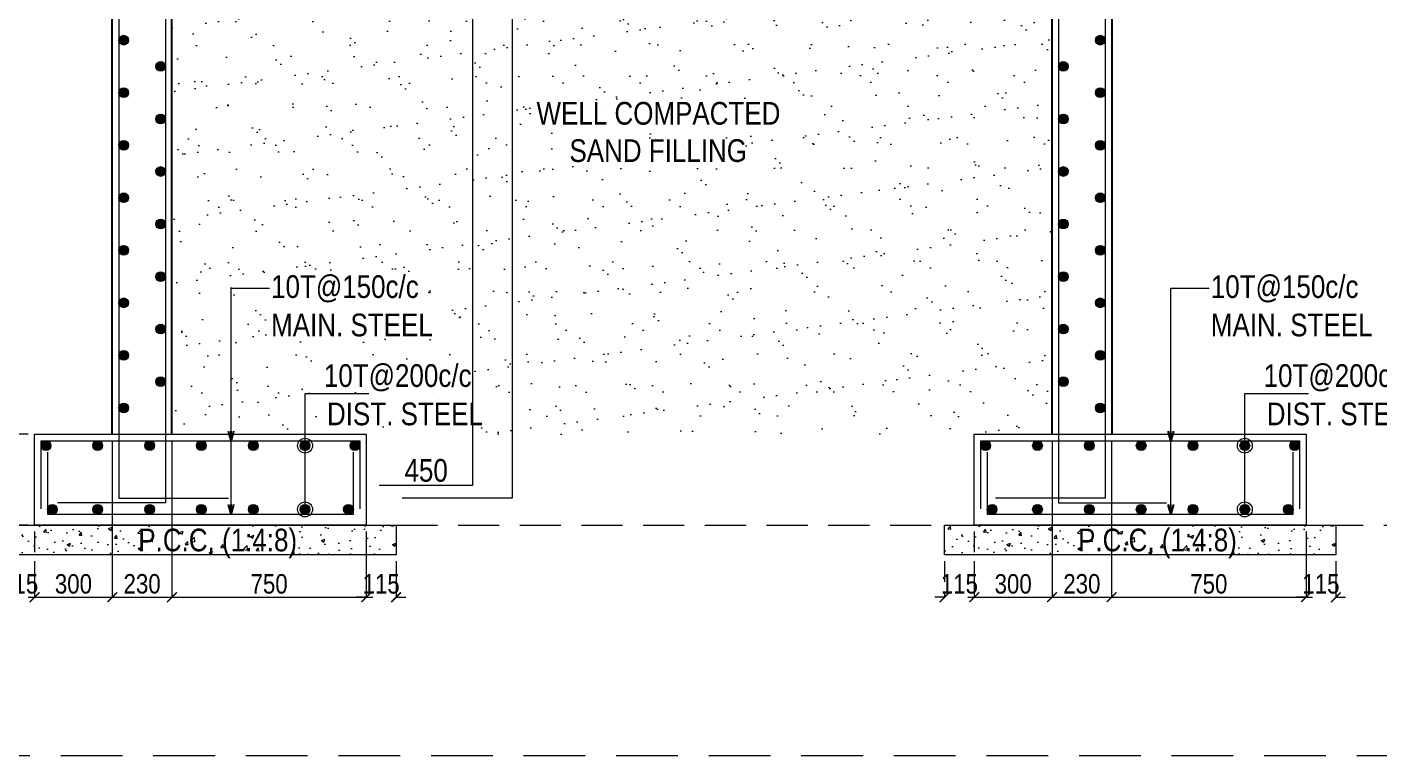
# Model space of a CAD drawing. Header units: millimetres. Extents: x 1112055 to 3390982, y -148532 to 766891.
# Drawn here: x 1756018 to 1776884, y 267857 to 279104 of the extents above; entities that cross this region are included whole.
import ezdxf

# ---------------------------------------------------------------- set-up
doc = ezdxf.new("R2010")
doc.units = ezdxf.units.MM
doc.header["$PDMODE"] = 35
doc.header["$PDSIZE"] = -25
doc.linetypes.add('Hidden', pattern=[9.525, 6.35, -3.175])
for name, color, linetype, lineweight in [('A_Levels', 150, 'Hidden', 13), ('B FINAL COLUMN', 1, 'Continuous', 30), ('B FOOTING', 49, 'Continuous', 20), ('B HATCH', 250, 'Continuous', 0), ('B P.C.C', 251, 'Continuous', 0), ('B STEEL', 34, 'Continuous', 15), ('B STEEL TEXT', 7, 'Continuous', 15), ('B-ST DIM', 250, 'Continuous', 18)]:
    doc.layers.add(name, color=color, linetype=linetype, lineweight=lineweight)
doc.styles.add('ARIAL', font='arial.ttf')
doc.styles.add('Q1', font='g13f12d.shx', dxfattribs={"width": 0.8})
doc.styles.add('SWINC', font='swissc.ttf')
doc.dimstyles.new('BH-STD', dxfattribs={"dimscale": 0, "dimtxt": 230, "dimasz": 125, "dimexe": 0, "dimexo": 100, "dimgap": 50, "dimtad": 1, "dimdec": 0, "dimzin": 1, "dimdsep": 46, "dimtxsty": 'Q1', "dimblk": 'ARCHTICK', "dimcen": 1, "dimdle": 100, "dimclrd": 250, "dimclre": 250, "dimclrt": 256, "dimadec": 0, "dimazin": 0, "dimtfac": 1, "dimtdec": 0, "dimtix": 1, "dimtofl": 0, "dimtmove": 0, "dimatfit": 2, "dimfxl": 1, "dimtolj": 1, "dimtzin": 0, "dimlwd": 9, "dimlwe": 9, "dimarcsym": 0})
doc.dimstyles.new('DIM 1', dxfattribs={"dimscale": 0, "dimtxt": 230, "dimasz": 150, "dimexe": 0.18, "dimexo": 0.0625, "dimgap": 0.5, "dimtad": 1, "dimdec": 0, "dimzin": 0, "dimdsep": 46, "dimtxsty": 'ARIAL', "dimblk": 'OBLIQUE', "dimcen": 6, "dimse1": 1, "dimse2": 1, "dimclrd": 256, "dimclrt": 256, "dimadec": 0, "dimazin": 2, "dimtfac": 0.75, "dimtdec": 0, "dimtix": 1, "dimtofl": 0, "dimtmove": 1, "dimatfit": 3, "dimldrblk": 'OPEN30', "dimfxl": 0.18, "dimfrac": 1, "dimtolj": 1, "dimtzin": 0, "dimlwd": -1, "dimarcsym": 0})

# ---------------------------------------------------------------- blocks, each defined once
blk = doc.blocks.new('_ArchTick')
at = {"color": 0, "linetype": 'ByBlock', "const_width": 0.15}
blk.add_lwpolyline([(-0.5, -0.5), (0.5, 0.5)], dxfattribs=at)
blk = doc.blocks.new('*D40')
at = {"layer": 'B-ST DIM', "color": 7, "lineweight": 9, "ltscale": 50, "transparency": 16777216}
for p, q in [((1755400, 271320), (1755400, 272920)), ((1756034, 272820), (1755400, 272820))]:
    blk.add_line(p, q, dxfattribs=at)
at = {"layer": 'B-ST DIM', "color": 7, "linetype": 'Hidden', "lineweight": 9, "ltscale": 50, "transparency": 16777216}
blk.add_line((1756034, 271420), (1755400, 271420), dxfattribs=at)
at = {"layer": 'Defpoints', "color": 0, "ltscale": 50, "transparency": 16777216}
for p in [(1755400, 272820), (1756134, 272820), (1756134, 271420)]:
    blk.add_point(p, dxfattribs=at)
at = {"layer": 'B-ST DIM', "color": 7, "lineweight": 9, "ltscale": 50, "transparency": 16777216, "xscale": 150, "yscale": 150, "zscale": 150}
for p, rotation in [((1755400, 272820), 90), ((1755400, 271420), 270)]:
    blk.add_blockref('_ArchTick', p, dxfattribs=dict(at, rotation=rotation))
at = {"layer": 'B-ST DIM', "color": 7, "ltscale": 50, "transparency": 16777216, "insert": (1755197, 272120), "char_height": 300, "attachment_point": 5, "rotation": 90, "style": 'SWINC'}
blk.add_mtext('\\A1;350', dxfattribs=at)
blk = doc.blocks.new('*D34')
at = {"layer": 'B-ST DIM', "color": 7, "lineweight": 9, "ltscale": 50, "transparency": 16777216}
for p, q in [((1755400, 272720), (1755400, 279820)), ((1757234, 279720), (1755400, 279720))]:
    blk.add_line(p, q, dxfattribs=at)
at = {"layer": 'B-ST DIM', "color": 7, "linetype": 'Hidden', "lineweight": 9, "ltscale": 50, "transparency": 16777216}
blk.add_line((1756034, 272820), (1755400, 272820), dxfattribs=at)
at = {"layer": 'Defpoints', "color": 0, "ltscale": 50, "transparency": 16777216}
for p in [(1755400, 279720), (1757334, 279720), (1756134, 272820)]:
    blk.add_point(p, dxfattribs=at)
at = {"layer": 'B-ST DIM', "color": 7, "lineweight": 9, "ltscale": 50, "transparency": 16777216, "xscale": 150, "yscale": 150, "zscale": 150}
for p, rotation in [((1755400, 279720), 90), ((1755400, 272820), 270)]:
    blk.add_blockref('_ArchTick', p, dxfattribs=dict(at, rotation=rotation))
at = {"layer": 'B-ST DIM', "color": 7, "ltscale": 50, "transparency": 16777216, "insert": (1755196, 276270), "char_height": 300, "attachment_point": 5, "rotation": 90, "style": 'SWINC'}
blk.add_mtext('\\A1;1725', dxfattribs=at)
blk = doc.blocks.new('*D43')
at = {"layer": 'B-ST DIM', "color": 7, "lineweight": 9, "ltscale": 50, "transparency": 16777216}
for p, q in [((1757334, 272720), (1757334, 270306)), ((1756034, 270306), (1757434, 270306))]:
    blk.add_line(p, q, dxfattribs=at)
at = {"layer": 'B-ST DIM', "color": 7, "linetype": 'Hidden', "lineweight": 9, "ltscale": 50, "transparency": 16777216}
blk.add_line((1756134, 271320), (1756134, 270306), dxfattribs=at)
at = {"layer": 'Defpoints', "color": 0, "ltscale": 50, "transparency": 16777216}
for p in [(1757334, 272820), (1756134, 271420), (1757334, 270306)]:
    blk.add_point(p, dxfattribs=at)
at = {"layer": 'B-ST DIM', "color": 7, "lineweight": 9, "ltscale": 50, "transparency": 16777216, "xscale": 150, "yscale": 150, "zscale": 150, "rotation": 180}
blk.add_blockref('_ArchTick', (1756134, 270306), dxfattribs=at)
at = {"layer": 'B-ST DIM', "color": 7, "lineweight": 9, "ltscale": 50, "transparency": 16777216, "xscale": 150, "yscale": 150, "zscale": 150}
blk.add_blockref('_ArchTick', (1757334, 270306), dxfattribs=at)
at = {"layer": 'B-ST DIM', "color": 7, "ltscale": 50, "transparency": 16777216, "insert": (1756734, 270510), "char_height": 300, "attachment_point": 5, "style": 'SWINC'}
blk.add_mtext('\\A1;300', dxfattribs=at)
blk = doc.blocks.new('*D44')
at = {"layer": 'B-ST DIM', "color": 7, "linetype": 'Hidden', "lineweight": 9, "ltscale": 50, "transparency": 16777216}
blk.add_line((1757334, 272720), (1757334, 270306), dxfattribs=at)
at = {"layer": 'B-ST DIM', "color": 7, "lineweight": 9, "ltscale": 50, "transparency": 16777216}
for p, q in [((1758254, 272720), (1758254, 270306)), ((1757234, 270306), (1758354, 270306))]:
    blk.add_line(p, q, dxfattribs=at)
at = {"layer": 'Defpoints', "color": 0, "ltscale": 50, "transparency": 16777216}
for p in [(1757334, 272820), (1758254, 272820), (1758254, 270306)]:
    blk.add_point(p, dxfattribs=at)
at = {"layer": 'B-ST DIM', "color": 7, "lineweight": 9, "ltscale": 50, "transparency": 16777216, "xscale": 150, "yscale": 150, "zscale": 150, "rotation": 180}
blk.add_blockref('_ArchTick', (1757334, 270306), dxfattribs=at)
at = {"layer": 'B-ST DIM', "color": 7, "lineweight": 9, "ltscale": 50, "transparency": 16777216, "xscale": 150, "yscale": 150, "zscale": 150}
blk.add_blockref('_ArchTick', (1758254, 270306), dxfattribs=at)
at = {"layer": 'B-ST DIM', "color": 7, "ltscale": 50, "transparency": 16777216, "insert": (1757794, 270511), "char_height": 300, "attachment_point": 5, "style": 'SWINC'}
blk.add_mtext('\\A1;230', dxfattribs=at)
blk = doc.blocks.new('*D45')
at = {"layer": 'B-ST DIM', "color": 7, "linetype": 'Hidden', "lineweight": 9, "ltscale": 50, "transparency": 16777216}
blk.add_line((1758254, 272720), (1758254, 270306), dxfattribs=at)
at = {"layer": 'B-ST DIM', "color": 7, "lineweight": 9, "ltscale": 50, "transparency": 16777216}
for p, q in [((1761254, 271320), (1761254, 270306)), ((1758154, 270306), (1761354, 270306))]:
    blk.add_line(p, q, dxfattribs=at)
at = {"layer": 'Defpoints', "color": 0, "ltscale": 50, "transparency": 16777216}
for p in [(1758254, 272820), (1761254, 271420), (1761254, 270306)]:
    blk.add_point(p, dxfattribs=at)
at = {"layer": 'B-ST DIM', "color": 7, "lineweight": 9, "ltscale": 50, "transparency": 16777216, "xscale": 150, "yscale": 150, "zscale": 150, "rotation": 180}
blk.add_blockref('_ArchTick', (1758254, 270306), dxfattribs=at)
at = {"layer": 'B-ST DIM', "color": 7, "lineweight": 9, "ltscale": 50, "transparency": 16777216, "xscale": 150, "yscale": 150, "zscale": 150}
blk.add_blockref('_ArchTick', (1761254, 270306), dxfattribs=at)
at = {"layer": 'B-ST DIM', "color": 7, "ltscale": 50, "transparency": 16777216, "insert": (1759754, 270510), "char_height": 300, "attachment_point": 5, "style": 'SWINC'}
blk.add_mtext('\\A1;750', dxfattribs=at)
blk = doc.blocks.new('*D46')
at = {"layer": 'B-ST DIM', "color": 7, "linetype": 'Hidden', "lineweight": 9, "ltscale": 50, "transparency": 16777216}
blk.add_line((1755674, 270860), (1755674, 270306), dxfattribs=at)
at = {"layer": 'B-ST DIM', "color": 7, "lineweight": 9, "ltscale": 50, "transparency": 16777216}
for p, q in [((1756134, 270860), (1756134, 270306)), ((1755674, 270306), (1755524, 270306)), ((1756134, 270306), (1756284, 270306))]:
    blk.add_line(p, q, dxfattribs=at)
at = {"layer": 'Defpoints', "color": 0, "ltscale": 50, "transparency": 16777216}
for p in [(1755674, 270960), (1756134, 270960), (1756134, 270306)]:
    blk.add_point(p, dxfattribs=at)
at = {"layer": 'B-ST DIM', "color": 7, "lineweight": 9, "ltscale": 50, "transparency": 16777216, "xscale": 150, "yscale": 150, "zscale": 150}
blk.add_blockref('_ArchTick', (1755674, 270306), dxfattribs=at)
at = {"layer": 'B-ST DIM', "color": 7, "lineweight": 9, "ltscale": 50, "transparency": 16777216, "xscale": 150, "yscale": 150, "zscale": 150, "rotation": 180}
blk.add_blockref('_ArchTick', (1756134, 270306), dxfattribs=at)
at = {"layer": 'B-ST DIM', "color": 7, "ltscale": 50, "transparency": 16777216, "insert": (1755904, 270510), "char_height": 300, "attachment_point": 5, "style": 'SWINC'}
blk.add_mtext('\\A1;115', dxfattribs=at)
blk = doc.blocks.new('*D47')
at = {"layer": 'B-ST DIM', "color": 7, "linetype": 'Hidden', "lineweight": 9, "ltscale": 50, "transparency": 16777216}
blk.add_line((1761254, 270860), (1761254, 270306), dxfattribs=at)
at = {"layer": 'B-ST DIM', "color": 7, "lineweight": 9, "ltscale": 50, "transparency": 16777216}
for p, q in [((1761714, 270860), (1761714, 270306)), ((1761254, 270306), (1761104, 270306)), ((1761714, 270306), (1761864, 270306))]:
    blk.add_line(p, q, dxfattribs=at)
at = {"layer": 'Defpoints', "color": 0, "ltscale": 50, "transparency": 16777216}
for p in [(1761254, 270960), (1761714, 270960), (1761714, 270306)]:
    blk.add_point(p, dxfattribs=at)
at = {"layer": 'B-ST DIM', "color": 7, "lineweight": 9, "ltscale": 50, "transparency": 16777216, "xscale": 150, "yscale": 150, "zscale": 150}
blk.add_blockref('_ArchTick', (1761254, 270306), dxfattribs=at)
at = {"layer": 'B-ST DIM', "color": 7, "lineweight": 9, "ltscale": 50, "transparency": 16777216, "xscale": 150, "yscale": 150, "zscale": 150, "rotation": 180}
blk.add_blockref('_ArchTick', (1761714, 270306), dxfattribs=at)
at = {"layer": 'B-ST DIM', "color": 7, "ltscale": 50, "transparency": 16777216, "insert": (1761484, 270510), "char_height": 300, "attachment_point": 5, "style": 'SWINC'}
blk.add_mtext('\\A1;115', dxfattribs=at)
blk = doc.blocks.new('*D70')
at = {"layer": 'B-ST DIM', "color": 7, "lineweight": 9, "ltscale": 50, "transparency": 16777216}
for p, q in [((1771838, 272720), (1771838, 270306)), ((1770538, 270306), (1771938, 270306))]:
    blk.add_line(p, q, dxfattribs=at)
at = {"layer": 'B-ST DIM', "color": 7, "linetype": 'Hidden', "lineweight": 9, "ltscale": 50, "transparency": 16777216}
blk.add_line((1770638, 271320), (1770638, 270306), dxfattribs=at)
at = {"layer": 'Defpoints', "color": 0, "ltscale": 50, "transparency": 16777216}
for p in [(1771838, 272820), (1770638, 271420), (1771838, 270306)]:
    blk.add_point(p, dxfattribs=at)
at = {"layer": 'B-ST DIM', "color": 7, "lineweight": 9, "ltscale": 50, "transparency": 16777216, "xscale": 150, "yscale": 150, "zscale": 150, "rotation": 180}
blk.add_blockref('_ArchTick', (1770638, 270306), dxfattribs=at)
at = {"layer": 'B-ST DIM', "color": 7, "lineweight": 9, "ltscale": 50, "transparency": 16777216, "xscale": 150, "yscale": 150, "zscale": 150}
blk.add_blockref('_ArchTick', (1771838, 270306), dxfattribs=at)
at = {"layer": 'B-ST DIM', "color": 7, "ltscale": 50, "transparency": 16777216, "insert": (1771238, 270510), "char_height": 300, "attachment_point": 5, "style": 'SWINC'}
blk.add_mtext('\\A1;300', dxfattribs=at)
blk = doc.blocks.new('*D71')
at = {"layer": 'B-ST DIM', "color": 7, "linetype": 'Hidden', "lineweight": 9, "ltscale": 50, "transparency": 16777216}
blk.add_line((1771838, 272720), (1771838, 270306), dxfattribs=at)
at = {"layer": 'B-ST DIM', "color": 7, "lineweight": 9, "ltscale": 50, "transparency": 16777216}
for p, q in [((1772758, 272720), (1772758, 270306)), ((1771738, 270306), (1772858, 270306))]:
    blk.add_line(p, q, dxfattribs=at)
at = {"layer": 'Defpoints', "color": 0, "ltscale": 50, "transparency": 16777216}
for p in [(1771838, 272820), (1772758, 272820), (1772758, 270306)]:
    blk.add_point(p, dxfattribs=at)
at = {"layer": 'B-ST DIM', "color": 7, "lineweight": 9, "ltscale": 50, "transparency": 16777216, "xscale": 150, "yscale": 150, "zscale": 150, "rotation": 180}
blk.add_blockref('_ArchTick', (1771838, 270306), dxfattribs=at)
at = {"layer": 'B-ST DIM', "color": 7, "lineweight": 9, "ltscale": 50, "transparency": 16777216, "xscale": 150, "yscale": 150, "zscale": 150}
blk.add_blockref('_ArchTick', (1772758, 270306), dxfattribs=at)
at = {"layer": 'B-ST DIM', "color": 7, "ltscale": 50, "transparency": 16777216, "insert": (1772298, 270511), "char_height": 300, "attachment_point": 5, "style": 'SWINC'}
blk.add_mtext('\\A1;230', dxfattribs=at)
blk = doc.blocks.new('*D72')
at = {"layer": 'B-ST DIM', "color": 7, "linetype": 'Hidden', "lineweight": 9, "ltscale": 50, "transparency": 16777216}
blk.add_line((1772758, 272720), (1772758, 270306), dxfattribs=at)
at = {"layer": 'B-ST DIM', "color": 7, "lineweight": 9, "ltscale": 50, "transparency": 16777216}
for p, q in [((1775758, 271320), (1775758, 270306)), ((1772658, 270306), (1775858, 270306))]:
    blk.add_line(p, q, dxfattribs=at)
at = {"layer": 'Defpoints', "color": 0, "ltscale": 50, "transparency": 16777216}
for p in [(1772758, 272820), (1775758, 271420), (1775758, 270306)]:
    blk.add_point(p, dxfattribs=at)
at = {"layer": 'B-ST DIM', "color": 7, "lineweight": 9, "ltscale": 50, "transparency": 16777216, "xscale": 150, "yscale": 150, "zscale": 150, "rotation": 180}
blk.add_blockref('_ArchTick', (1772758, 270306), dxfattribs=at)
at = {"layer": 'B-ST DIM', "color": 7, "lineweight": 9, "ltscale": 50, "transparency": 16777216, "xscale": 150, "yscale": 150, "zscale": 150}
blk.add_blockref('_ArchTick', (1775758, 270306), dxfattribs=at)
at = {"layer": 'B-ST DIM', "color": 7, "ltscale": 50, "transparency": 16777216, "insert": (1774258, 270510), "char_height": 300, "attachment_point": 5, "style": 'SWINC'}
blk.add_mtext('\\A1;750', dxfattribs=at)
blk = doc.blocks.new('*D69')
at = {"layer": 'B-ST DIM', "color": 7, "linetype": 'Hidden', "lineweight": 9, "ltscale": 50, "transparency": 16777216}
blk.add_line((1770178, 270860), (1770178, 270306), dxfattribs=at)
at = {"layer": 'B-ST DIM', "color": 7, "lineweight": 9, "ltscale": 50, "transparency": 16777216}
for p, q in [((1770638, 270860), (1770638, 270306)), ((1770178, 270306), (1770028, 270306)), ((1770638, 270306), (1770788, 270306))]:
    blk.add_line(p, q, dxfattribs=at)
at = {"layer": 'Defpoints', "color": 0, "ltscale": 50, "transparency": 16777216}
for p in [(1770178, 270960), (1770638, 270960), (1770638, 270306)]:
    blk.add_point(p, dxfattribs=at)
at = {"layer": 'B-ST DIM', "color": 7, "lineweight": 9, "ltscale": 50, "transparency": 16777216, "xscale": 150, "yscale": 150, "zscale": 150}
blk.add_blockref('_ArchTick', (1770178, 270306), dxfattribs=at)
at = {"layer": 'B-ST DIM', "color": 7, "lineweight": 9, "ltscale": 50, "transparency": 16777216, "xscale": 150, "yscale": 150, "zscale": 150, "rotation": 180}
blk.add_blockref('_ArchTick', (1770638, 270306), dxfattribs=at)
at = {"layer": 'B-ST DIM', "color": 7, "ltscale": 50, "transparency": 16777216, "insert": (1770408, 270510), "char_height": 300, "attachment_point": 5, "style": 'SWINC'}
blk.add_mtext('\\A1;115', dxfattribs=at)
blk = doc.blocks.new('*D73')
at = {"layer": 'B-ST DIM', "color": 7, "linetype": 'Hidden', "lineweight": 9, "ltscale": 50, "transparency": 16777216}
blk.add_line((1775758, 270860), (1775758, 270306), dxfattribs=at)
at = {"layer": 'B-ST DIM', "color": 7, "lineweight": 9, "ltscale": 50, "transparency": 16777216}
for p, q in [((1776218, 270860), (1776218, 270306)), ((1775758, 270306), (1775608, 270306)), ((1776218, 270306), (1776368, 270306))]:
    blk.add_line(p, q, dxfattribs=at)
at = {"layer": 'Defpoints', "color": 0, "ltscale": 50, "transparency": 16777216}
for p in [(1775758, 270960), (1776218, 270960), (1776218, 270306)]:
    blk.add_point(p, dxfattribs=at)
at = {"layer": 'B-ST DIM', "color": 7, "lineweight": 9, "ltscale": 50, "transparency": 16777216, "xscale": 150, "yscale": 150, "zscale": 150}
blk.add_blockref('_ArchTick', (1775758, 270306), dxfattribs=at)
at = {"layer": 'B-ST DIM', "color": 7, "lineweight": 9, "ltscale": 50, "transparency": 16777216, "xscale": 150, "yscale": 150, "zscale": 150, "rotation": 180}
blk.add_blockref('_ArchTick', (1776218, 270306), dxfattribs=at)
at = {"layer": 'B-ST DIM', "color": 7, "ltscale": 50, "transparency": 16777216, "insert": (1775988, 270510), "char_height": 300, "attachment_point": 5, "style": 'SWINC'}
blk.add_mtext('\\A1;115', dxfattribs=at)
blk = doc.blocks.new('_Oblique')
at = {"color": 0, "linetype": 'ByBlock', "lineweight": -2}
blk.add_line((-0.5, -0.5), (0.5, 0.5), dxfattribs=at)
blk = doc.blocks.new('_Open30')
at = {"color": 0, "linetype": 'ByBlock', "lineweight": -2}
for p, q in [((-1, 0.27), (0, 0)), ((0, 0), (-1, -0.27)), ((0, 0), (-1, 0))]:
    blk.add_line(p, q, dxfattribs=at)

msp = doc.modelspace()

# ---------------------------------------------------------------- hatches: boundary and pattern name
at = {"layer": 'B HATCH', "lineweight": 0}
h = msp.add_hatch(dxfattribs=at)
h.set_pattern_fill('AR-SAND', color=250, scale=15, style=0)
h.set_pattern_definition([(37.5, (177529.7, -248626.4), (-24.00047, 734.11986), [0, -579.12, 0, -647.7, 0, -619.125]), (7.5, (177529.7, -248626.4), (674.2849, 1075.23765), [0, -312.42, 0, -521.97, 0, -200.025]), (327.5, (177061.05, -248626.4), (1186.48856, 2.15578), [0, -190.5, 0, -685.8, 0, -895.35]), (317.5, (177061.1, -248626.4), (1145.3347, 334.394), [0, -95.25, 0, -449.58, 0, -514.35])])
h.paths.add_polyline_path([(1758254, 272819.9), (1771838.3, 272819.9), (1771838.3, 282359.9), (1758254, 282359.9)])
h = msp.add_hatch(dxfattribs=at)
h.set_pattern_fill('AR-CONC', color=250, scale=3, style=0)
h.set_pattern_definition([(50, (177145.4, -248626.4), (546.55401, -47.81726), [57.15, -628.65]), (355, (177145.4, -248626.4), (-105.73026, 573.17054), [45.72, -502.92175]), (100.451445, (177190.94, -248630.37), (440.82374, 525.35326), [48.57003, -534.27073]), (46.1842, (177145.4, -248474), (813.23712, -126.12698), [85.725, -942.975]), (96.63556, (177213.2, -248484.5), (712.2124, 742.27837), [72.85507, -801.40682]), (351.18415, (177145.4, -248474), (712.2124, 742.27837), [68.5799, -754.3792]), (21, (177221.6, -248512.1), (454.84317, -306.7956), [57.15, -628.65]), (326, (177221.6, -248512.1), (185.40609, 552.5639), [45.72, -502.92]), (71.451445, (177259.5, -248537.65), (640.24926, 245.7683), [48.57003, -534.26981]), (37.5, (177145.4, -248626.38), (9.26581, 253.665117), [0, -496.824, 0, -510.54, 0, -504.825]), (7.5, (177145.4, -248626.38), (200.458988, 300.541724), [0, -291.084, 0, -485.394, 0, -192.405]), (327.5, (176975.47, -248626.38), (406.771786, -17.186232), [0, -190.5, 0, -594.36, 0, -788.67]), (317.5, (176899.27, -248626.4), (444.387544, 76.27947), [0, -247.65, 0, -394.716, 0, -560.07])])
h.paths.add_polyline_path([(1755674, 271419.9), (1761714, 271419.9), (1761714, 270959.9), (1755674, 270959.9)])
h = msp.add_hatch(dxfattribs=at)
h.set_pattern_fill('AR-CONC', color=250, scale=3, style=0)
h.set_pattern_definition([(50, (191649.7, -248626.4), (546.55401, -47.81726), [57.15, -628.65]), (355, (191649.7, -248626.4), (-105.73026, 573.17054), [45.72, -502.92175]), (100.451445, (191695.23, -248630.37), (440.82374, 525.35326), [48.57003, -534.27073]), (46.1842, (191649.7, -248474), (813.23712, -126.12698), [85.725, -942.975]), (96.63556, (191717.45, -248484.5), (712.2124, 742.27837), [72.85507, -801.40682]), (351.18415, (191649.7, -248474), (712.2124, 742.27837), [68.5799, -754.3792]), (21, (191725.9, -248512.1), (454.84317, -306.7956), [57.15, -628.65]), (326, (191725.9, -248512.1), (185.40609, 552.5639), [45.72, -502.92]), (71.451445, (191763.8, -248537.65), (640.24926, 245.7683), [48.57003, -534.26981]), (37.5, (191649.68, -248626.38), (9.26581, 253.665117), [0, -496.824, 0, -510.54, 0, -504.825]), (7.5, (191649.68, -248626.38), (200.458988, 300.541724), [0, -291.084, 0, -485.394, 0, -192.405]), (327.5, (191479.76, -248626.38), (406.771786, -17.186232), [0, -190.5, 0, -594.36, 0, -788.67]), (317.5, (191403.56, -248626.4), (444.387544, 76.27947), [0, -247.65, 0, -394.716, 0, -560.07])])
h.paths.add_polyline_path([(1770178.3, 271419.9), (1776218.3, 271419.9), (1776218.3, 270959.9), (1770178.3, 270959.9)])
at = {"layer": 'B STEEL'}
h = msp.add_hatch(color=256, dxfattribs=at)
h.dxf.hatch_style = 1
edge = h.paths.add_edge_path()
edge.add_arc((1757509, 278901.2), 75, 0, 360)
h = msp.add_hatch(color=256, dxfattribs=at)
h.dxf.hatch_style = 1
edge = h.paths.add_edge_path()
edge.add_arc((1772583.3, 278901.2), 75, 0, 360)
h = msp.add_hatch(color=256, dxfattribs=at)
h.dxf.hatch_style = 1
edge = h.paths.add_edge_path()
edge.add_arc((1758079, 278495.9), 75, 0, 360)
h = msp.add_hatch(color=256, dxfattribs=at)
h.dxf.hatch_style = 1
edge = h.paths.add_edge_path()
edge.add_arc((1772013.3, 278495.9), 75, 0, 360)
h = msp.add_hatch(color=256, dxfattribs=at)
h.dxf.hatch_style = 1
edge = h.paths.add_edge_path()
edge.add_arc((1757509, 278090.6), 75, 0, 360)
h = msp.add_hatch(color=256, dxfattribs=at)
h.dxf.hatch_style = 1
edge = h.paths.add_edge_path()
edge.add_arc((1772583.3, 278090.6), 75, 0, 360)
h = msp.add_hatch(color=256, dxfattribs=at)
h.dxf.hatch_style = 1
edge = h.paths.add_edge_path()
edge.add_arc((1758079, 277685.3), 75, 0, 360)
h = msp.add_hatch(color=256, dxfattribs=at)
h.dxf.hatch_style = 1
edge = h.paths.add_edge_path()
edge.add_arc((1772013.3, 277685.3), 75, 0, 360)
h = msp.add_hatch(color=256, dxfattribs=at)
h.dxf.hatch_style = 1
edge = h.paths.add_edge_path()
edge.add_arc((1757509, 277280), 75, 0, 360)
h = msp.add_hatch(color=256, dxfattribs=at)
h.dxf.hatch_style = 1
edge = h.paths.add_edge_path()
edge.add_arc((1772583.3, 277280), 75, 0, 360)
h = msp.add_hatch(color=256, dxfattribs=at)
h.dxf.hatch_style = 1
edge = h.paths.add_edge_path()
edge.add_arc((1758079, 276874.7), 75, 0, 360)
h = msp.add_hatch(color=256, dxfattribs=at)
h.dxf.hatch_style = 1
edge = h.paths.add_edge_path()
edge.add_arc((1772013.3, 276874.7), 75, 0, 360)
h = msp.add_hatch(color=256, dxfattribs=at)
h.dxf.hatch_style = 1
edge = h.paths.add_edge_path()
edge.add_arc((1757509, 276469.4), 75, 0, 360)
h = msp.add_hatch(color=256, dxfattribs=at)
h.dxf.hatch_style = 1
edge = h.paths.add_edge_path()
edge.add_arc((1772583.3, 276469.4), 75, 0, 360)
h = msp.add_hatch(color=256, dxfattribs=at)
h.dxf.hatch_style = 1
edge = h.paths.add_edge_path()
edge.add_arc((1758079, 276064.1), 75, 0, 360)
h = msp.add_hatch(color=256, dxfattribs=at)
h.dxf.hatch_style = 1
edge = h.paths.add_edge_path()
edge.add_arc((1772013.3, 276064.1), 75, 0, 360)
h = msp.add_hatch(color=256, dxfattribs=at)
h.dxf.hatch_style = 1
edge = h.paths.add_edge_path()
edge.add_arc((1757509, 275658.8), 75, 0, 360)
h = msp.add_hatch(color=256, dxfattribs=at)
h.dxf.hatch_style = 1
edge = h.paths.add_edge_path()
edge.add_arc((1772583.3, 275658.8), 75, 0, 360)
h = msp.add_hatch(color=256, dxfattribs=at)
h.dxf.hatch_style = 1
edge = h.paths.add_edge_path()
edge.add_arc((1758079, 275253.5), 75, 0, 360)
h = msp.add_hatch(color=256, dxfattribs=at)
h.dxf.hatch_style = 1
edge = h.paths.add_edge_path()
edge.add_arc((1772013.3, 275253.5), 75, 0, 360)
h = msp.add_hatch(color=256, dxfattribs=at)
h.dxf.hatch_style = 1
edge = h.paths.add_edge_path()
edge.add_arc((1757509, 274848.2), 75, 0, 360)
h = msp.add_hatch(color=256, dxfattribs=at)
h.dxf.hatch_style = 1
edge = h.paths.add_edge_path()
edge.add_arc((1772583.3, 274848.2), 75, 0, 360)
h = msp.add_hatch(color=256, dxfattribs=at)
h.dxf.hatch_style = 1
edge = h.paths.add_edge_path()
edge.add_arc((1758079, 274442.9), 75, 0, 360)
h = msp.add_hatch(color=256, dxfattribs=at)
h.dxf.hatch_style = 1
edge = h.paths.add_edge_path()
edge.add_arc((1772013.3, 274442.9), 75, 0, 360)
h = msp.add_hatch(color=256, dxfattribs=at)
h.dxf.hatch_style = 1
edge = h.paths.add_edge_path()
edge.add_arc((1757509, 274037.6), 75, 0, 360)
h = msp.add_hatch(color=256, dxfattribs=at)
h.dxf.hatch_style = 1
edge = h.paths.add_edge_path()
edge.add_arc((1772583.3, 274037.6), 75, 0, 360)
h = msp.add_hatch(color=256, dxfattribs=at)
h.dxf.hatch_style = 1
edge = h.paths.add_edge_path()
edge.add_arc((1758079, 273632.3), 75, 0, 360)
h = msp.add_hatch(color=256, dxfattribs=at)
h.dxf.hatch_style = 1
edge = h.paths.add_edge_path()
edge.add_arc((1772013.3, 273632.3), 75, 0, 360)
h = msp.add_hatch(color=256, dxfattribs=at)
h.dxf.hatch_style = 1
edge = h.paths.add_edge_path()
edge.add_arc((1757509, 273227), 75, 0, 360)
h = msp.add_hatch(color=256, dxfattribs=at)
h.dxf.hatch_style = 1
edge = h.paths.add_edge_path()
edge.add_arc((1772583.3, 273227), 75, 0, 360)
h = msp.add_hatch(color=256, dxfattribs=at)
h.dxf.hatch_style = 1
edge = h.paths.add_edge_path()
edge.add_arc((1756309, 272644.9), 75, 0, 360)
h = msp.add_hatch(color=256, dxfattribs=at)
h.dxf.hatch_style = 1
edge = h.paths.add_edge_path()
edge.add_arc((1757109, 272644.9), 75, 0, 360)
h = msp.add_hatch(color=256, dxfattribs=at)
h.dxf.hatch_style = 1
edge = h.paths.add_edge_path()
edge.add_arc((1757909, 272644.9), 75, 0, 360)
h = msp.add_hatch(color=256, dxfattribs=at)
h.dxf.hatch_style = 1
edge = h.paths.add_edge_path()
edge.add_arc((1758709, 272644.9), 75, 0, 360)
h = msp.add_hatch(color=256, dxfattribs=at)
h.dxf.hatch_style = 1
edge = h.paths.add_edge_path()
edge.add_arc((1759509, 272644.9), 75, 0, 360)
h = msp.add_hatch(color=256, dxfattribs=at)
h.dxf.hatch_style = 1
edge = h.paths.add_edge_path()
edge.add_arc((1760309, 272644.9), 75, 0, 360)
h = msp.add_hatch(color=256, dxfattribs=at)
h.dxf.hatch_style = 1
edge = h.paths.add_edge_path()
edge.add_arc((1761079, 272644.9), 75, 0, 360)
h = msp.add_hatch(color=256, dxfattribs=at)
h.dxf.hatch_style = 1
edge = h.paths.add_edge_path()
edge.add_arc((1770813.3, 272644.9), 75, 0, 360)
h = msp.add_hatch(color=256, dxfattribs=at)
h.dxf.hatch_style = 1
edge = h.paths.add_edge_path()
edge.add_arc((1771613.3, 272644.9), 75, 0, 360)
h = msp.add_hatch(color=256, dxfattribs=at)
h.dxf.hatch_style = 1
edge = h.paths.add_edge_path()
edge.add_arc((1772413.3, 272644.9), 75, 0, 360)
h = msp.add_hatch(color=256, dxfattribs=at)
h.dxf.hatch_style = 1
edge = h.paths.add_edge_path()
edge.add_arc((1773213.3, 272644.9), 75, 0, 360)
h = msp.add_hatch(color=256, dxfattribs=at)
h.dxf.hatch_style = 1
edge = h.paths.add_edge_path()
edge.add_arc((1774013.3, 272644.9), 75, 0, 360)
h = msp.add_hatch(color=256, dxfattribs=at)
h.dxf.hatch_style = 1
edge = h.paths.add_edge_path()
edge.add_arc((1774813.3, 272644.9), 75, 0, 360)
h = msp.add_hatch(color=256, dxfattribs=at)
h.dxf.hatch_style = 1
edge = h.paths.add_edge_path()
edge.add_arc((1775583.3, 272644.9), 75, 0, 360)
h = msp.add_hatch(color=256, dxfattribs=at)
h.dxf.hatch_style = 1
edge = h.paths.add_edge_path()
edge.add_arc((1756409, 271660.7), 75, 0, 360)
h = msp.add_hatch(color=256, dxfattribs=at)
h.dxf.hatch_style = 1
edge = h.paths.add_edge_path()
edge.add_arc((1757109, 271660.7), 75, 0, 360)
h = msp.add_hatch(color=256, dxfattribs=at)
h.dxf.hatch_style = 1
edge = h.paths.add_edge_path()
edge.add_arc((1757909, 271660.7), 75, 0, 360)
h = msp.add_hatch(color=256, dxfattribs=at)
h.dxf.hatch_style = 1
edge = h.paths.add_edge_path()
edge.add_arc((1758709, 271660.7), 75, 0, 360)
h = msp.add_hatch(color=256, dxfattribs=at)
h.dxf.hatch_style = 1
edge = h.paths.add_edge_path()
edge.add_arc((1759509, 271660.7), 75, 0, 360)
h = msp.add_hatch(color=256, dxfattribs=at)
h.dxf.hatch_style = 1
edge = h.paths.add_edge_path()
edge.add_arc((1760309, 271660.7), 75, 0, 360)
h = msp.add_hatch(color=256, dxfattribs=at)
h.dxf.hatch_style = 1
edge = h.paths.add_edge_path()
edge.add_arc((1760979, 271660.7), 75, 0, 360)
h = msp.add_hatch(color=256, dxfattribs=at)
h.dxf.hatch_style = 1
edge = h.paths.add_edge_path()
edge.add_arc((1770913.3, 271660.7), 75, 0, 360)
h = msp.add_hatch(color=256, dxfattribs=at)
h.dxf.hatch_style = 1
edge = h.paths.add_edge_path()
edge.add_arc((1771613.3, 271660.7), 75, 0, 360)
h = msp.add_hatch(color=256, dxfattribs=at)
h.dxf.hatch_style = 1
edge = h.paths.add_edge_path()
edge.add_arc((1772413.3, 271660.7), 75, 0, 360)
h = msp.add_hatch(color=256, dxfattribs=at)
h.dxf.hatch_style = 1
edge = h.paths.add_edge_path()
edge.add_arc((1773213.3, 271660.7), 75, 0, 360)
h = msp.add_hatch(color=256, dxfattribs=at)
h.dxf.hatch_style = 1
edge = h.paths.add_edge_path()
edge.add_arc((1774013.3, 271660.7), 75, 0, 360)
h = msp.add_hatch(color=256, dxfattribs=at)
h.dxf.hatch_style = 1
edge = h.paths.add_edge_path()
edge.add_arc((1774813.3, 271660.7), 75, 0, 360)
h = msp.add_hatch(color=256, dxfattribs=at)
h.dxf.hatch_style = 1
edge = h.paths.add_edge_path()
edge.add_arc((1775483.3, 271660.7), 75, 0, 360)

# ---------------------------------------------------------------- linework, layer by layer
at = {"layer": 'A_Levels', "linetype": 'Hidden', "ltscale": 100}
msp.add_line((1743620, 271419.9), (1777531.2, 271419.9), dxfattribs=at)
at = {"layer": 'B FINAL COLUMN', "lineweight": 25}
for p, q in [((1757334, 272819.9), (1757334, 297819.9)), ((1758254, 272819.9), (1758254, 297219.9)), ((1771838.3, 272819.9), (1771838.3, 297219.9))]:
    msp.add_line(p, q, dxfattribs=at)
msp.add_lwpolyline([(1757334, 297819.9), (1772758.3, 297819.9), (1772758.3, 272819.9)], dxfattribs=at)
at = {"layer": 'B FOOTING'}
for points in [[(1756134, 272819.9), (1761254, 272819.9), (1761254, 271419.9), (1756134, 271419.9)], [(1770638.3, 272819.9), (1775758.3, 272819.9), (1775758.3, 271419.9), (1770638.3, 271419.9)], [(1755674, 271419.9), (1761714, 271419.9), (1761714, 270959.9), (1755674, 270959.9)], [(1770178.3, 271419.9), (1776218.3, 271419.9), (1776218.3, 270959.9), (1770178.3, 270959.9)]]:
    msp.add_lwpolyline(points, close=True, dxfattribs=at)
at = {"layer": 'B P.C.C', "color": 250, "linetype": 'Hidden', "lineweight": 0, "ltscale": 150}
msp.add_lwpolyline([(1742694.2, 303382.9), (1778922.1, 303382.9), (1778922.1, 267856.6), (1742694.2, 267856.6)], close=True, dxfattribs=at)
at = {"layer": 'B STEEL', "flags": 128}
for points in [[(1757555.5, 297619.9), (1758154, 297619.9), (1758154, 271764), (1756487.6, 271764)], [(1759370.2, 297719.9), (1757434, 297719.9), (1757434, 271835.5), (1759128.4, 271835.5)], [(1762763.7, 297719.9), (1763503.3, 297719.9), (1763503.3, 271835.5), (1761809, 271835.5)], [(1770895.9, 297719.9), (1772658.3, 297719.9), (1772658.3, 271835.5), (1770964, 271835.5)], [(1772621.1, 297619.9), (1771938.3, 297619.9), (1771938.3, 271764), (1773604.7, 271764)], [(1762745.7, 289619.7), (1762891.1, 289423.7), (1762891.1, 272029.2), (1761454.4, 272029.2)]]:
    msp.add_lwpolyline(points, dxfattribs=at)
at = {"layer": 'B STEEL'}
for points in [[(1756234, 271670.5), (1756234, 272719.9), (1761154, 272719.9), (1761154, 271670.5)], [(1770738.3, 271670.5), (1770738.3, 272719.9), (1775658.3, 272719.9), (1775658.3, 271670.5)], [(1756334, 272544.5), (1756334, 271585.7), (1761054, 271585.7), (1761054, 272544.5)], [(1770838.3, 272544.5), (1770838.3, 271585.7), (1775558.3, 271585.7), (1775558.3, 272544.5)]]:
    msp.add_lwpolyline(points, dxfattribs=at)
for centre in [(1757509, 278901.2), (1772583.3, 278901.2), (1758079, 278495.9), (1772013.3, 278495.9), (1757509, 278090.6), (1772583.3, 278090.6), (1758079, 277685.3), (1772013.3, 277685.3), (1757509, 277280), (1772583.3, 277280), (1758079, 276874.7), (1772013.3, 276874.7), (1757509, 276469.4), (1772583.3, 276469.4), (1758079, 276064.1), (1772013.3, 276064.1), (1757509, 275658.8), (1772583.3, 275658.8), (1758079, 275253.5), (1772013.3, 275253.5), (1757509, 274848.2), (1772583.3, 274848.2), (1758079, 274442.9), (1772013.3, 274442.9), (1757509, 274037.6), (1772583.3, 274037.6), (1758079, 273632.3), (1772013.3, 273632.3), (1757509, 273227), (1772583.3, 273227), (1756309, 272644.9), (1757109, 272644.9), (1757909, 272644.9), (1758709, 272644.9), (1759509, 272644.9), (1760309, 272644.9), (1761079, 272644.9), (1770813.3, 272644.9), (1771613.3, 272644.9), (1772413.3, 272644.9), (1773213.3, 272644.9), (1774013.3, 272644.9), (1774813.3, 272644.9), (1775583.3, 272644.9), (1756409, 271660.7), (1757109, 271660.7), (1757909, 271660.7), (1758709, 271660.7), (1759509, 271660.7), (1760309, 271660.7), (1760979, 271660.7), (1770913.3, 271660.7), (1771613.3, 271660.7), (1772413.3, 271660.7), (1773213.3, 271660.7), (1774013.3, 271660.7), (1774813.3, 271660.7), (1775483.3, 271660.7)]:
    msp.add_circle(centre, 75, dxfattribs=at)

# ---------------------------------------------------------------- texts
at = {"layer": 'B STEEL TEXT', "lineweight": 9, "style": 'SWINC'}
for s, p in [('WELL COMPACTED', (1763881.1, 277597.8)), ('SAND FILLING', (1764389.6, 277022.1)), ('10T@150c/c', (1759784.6, 274923.4)), ('10T@150c/c', (1774288.9, 274923.4)), ('MAIN. STEEL', (1759784.6, 274331.8)), ('MAIN. STEEL', (1774288.9, 274331.8)), ('10T@200c/c', (1760599.6, 273550.9)), ('10T@200c/c', (1775103.9, 273550.9)), ('DIST. STEEL', (1760647.5, 272959.4)), ('DIST. STEEL', (1775151.8, 272959.4)), ('450', (1761843.5, 272087.9)), ('P.C.C. (1:4:8)', (1757735.3, 271013.8)), ('P.C.C. (1:4:8)', (1772239.6, 271013.8))]:
    msp.add_text(s, height=350, dxfattribs=at).set_placement(p)

# ---------------------------------------------------------------- dimensions: what is measured, and where the dimension line sits
at = {"layer": 'B-ST DIM', "ltscale": 50}
for base, p1, p2, picture, middle in [((1755400.5, 279719.9), (1756134, 272819.9), (1757334, 279719.9), '*D34', (1755196.3, 276269.9)), ((1755400.5, 272819.9), (1756134, 271419.9), (1756134, 272819.9), '*D40', (1755196.7, 272119.9))]:
    dim = msp.add_linear_dim(base=base, p1=p1, p2=p2, angle=90, dimstyle='BH-STD', override={"dimscale": 1, "dimtxt": 300, "dimasz": 150, "dimlfac": 0.25, "dimtxsty": 'SWINC', "dimclrd": 7, "dimclre": 7, "dimclrt": 7}, dxfattribs=at)
    dim.commit()
    dim.dimension.update_dxf_attribs({"geometry": picture, "text_midpoint": middle})
for base, p1, p2, picture, middle in [((1757334, 270306.4), (1756134, 271419.9), (1757334, 272819.9), '*D43', (1756734, 270510.2)), ((1758254, 270306.4), (1757334, 272819.9), (1758254, 272819.9), '*D44', (1757794, 270510.6)), ((1761254, 270306.4), (1758254, 272819.9), (1761254, 271419.9), '*D45', (1759754, 270510.2)), ((1771838.3, 270306.4), (1770638.3, 271419.9), (1771838.3, 272819.9), '*D70', (1771238.3, 270510.2)), ((1772758.3, 270306.4), (1771838.3, 272819.9), (1772758.3, 272819.9), '*D71', (1772298.3, 270510.6)), ((1775758.3, 270306.4), (1772758.3, 272819.9), (1775758.3, 271419.9), '*D72', (1774258.3, 270510.2)), ((1756134, 270306.4), (1755674, 270959.9), (1756134, 270959.9), '*D46', (1755904, 270510.4)), ((1761714, 270306.4), (1761254, 270959.9), (1761714, 270959.9), '*D47', (1761484, 270510.4)), ((1770638.3, 270306.4), (1770178.3, 270959.9), (1770638.3, 270959.9), '*D69', (1770408.3, 270510.4)), ((1776218.3, 270306.4), (1775758.3, 270959.9), (1776218.3, 270959.9), '*D73', (1775988.3, 270510.4))]:
    dim = msp.add_linear_dim(base=base, p1=p1, p2=p2, dimstyle='BH-STD', override={"dimscale": 1, "dimtxt": 300, "dimasz": 150, "dimlfac": 0.25, "dimtxsty": 'SWINC', "dimclrd": 7, "dimclre": 7, "dimclrt": 7}, dxfattribs=at)
    dim.commit()
    dim.dimension.update_dxf_attribs({"geometry": picture, "text_midpoint": middle})

# ---------------------------------------------------------------- leaders
at = {"layer": 'B STEEL TEXT', "lineweight": 5}
for points in [[(1759165.9, 271585.7), (1759165.9, 275076.5), (1759759.8, 275076.5)], [(1759165.9, 272719.9), (1759165.9, 275076.5), (1759759.8, 275076.5)], [(1773670.2, 271585.7), (1773670.2, 275076.5), (1774264.1, 275076.5)], [(1773670.2, 272719.9), (1773670.2, 275076.5), (1774264.1, 275076.5)]]:
    msp.add_leader(points, dimstyle='DIM 1', override={"dimscale": 1, "dimtad": 0, "dimtxsty": 'SWINC', "dimfxlon": 1, "dimlwd": 5, "dimarcsym": 2}, dxfattribs=at)
at = {"layer": 'B STEEL TEXT', "lineweight": 9}
for points in [[(1760309, 271660.7), (1760309, 273447.3), (1761293.3, 273447.3)], [(1760309, 272644.9), (1760309, 273447.3), (1761293.3, 273447.3)], [(1774813.3, 271660.7), (1774813.3, 273447.3), (1775797.6, 273447.3)], [(1774813.3, 272644.9), (1774813.3, 273447.3), (1775797.6, 273447.3)]]:
    msp.add_leader(points, dimstyle='DIM 1', override={"dimscale": 1, "dimasz": 230, "dimtad": 0, "dimtxsty": 'SWINC', "dimldrblk": 'DotBlank', "dimfxlon": 1, "dimarcsym": 2}, dxfattribs=at)

doc.saveas('drawing.dxf')
